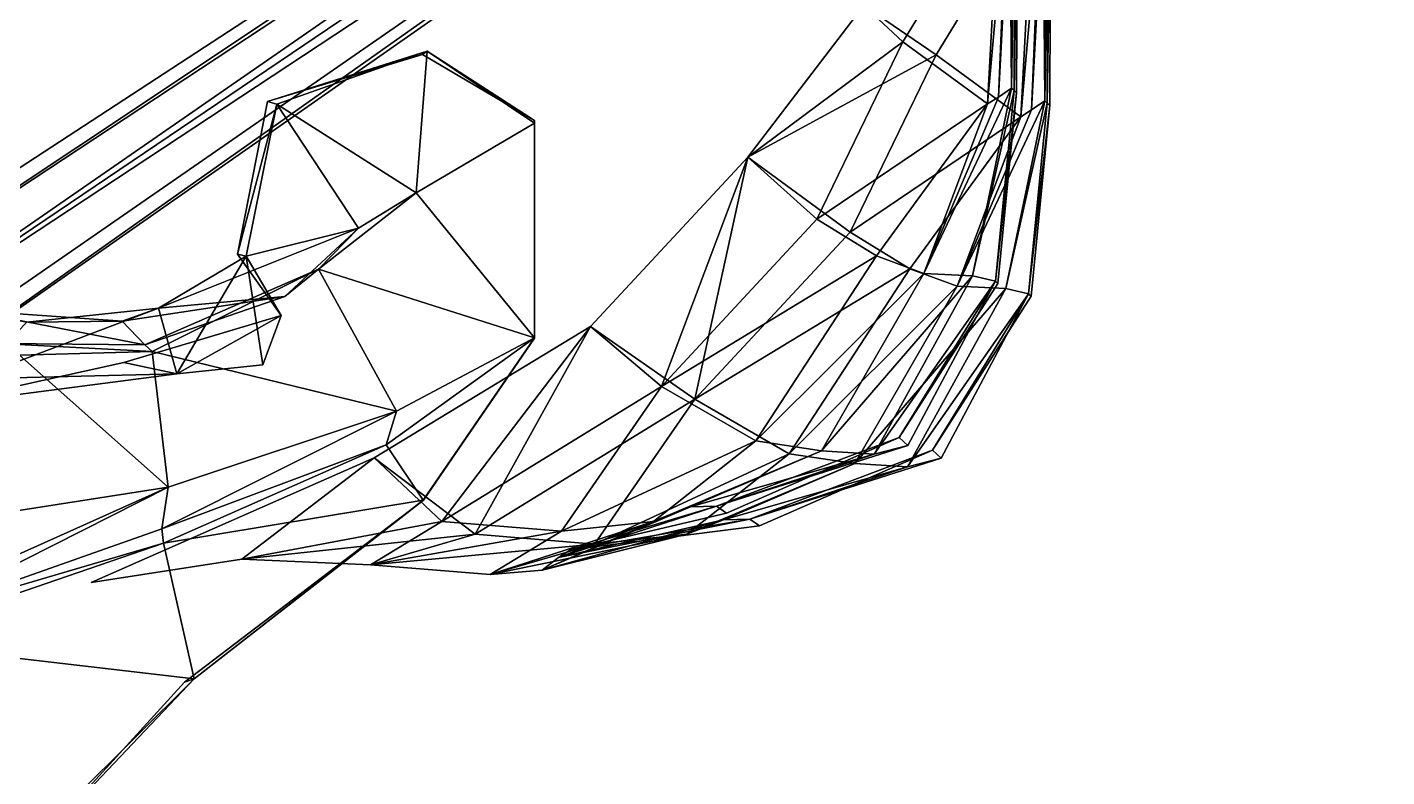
# Model space of a CAD drawing. Extents: x -936 to 1055, y -439 to 1376.
# Drawn here: x 627.7 to 1055.1, y -66.3 to 169.5 of the extents above; entities that cross this region are included whole.
import ezdxf

# ---------------------------------------------------------------- set-up
doc = ezdxf.new("R2010")
doc.units = 0
doc.layers.get('0').update_dxf_attribs({"linetype": 'CONTINUOUS'})

msp = doc.modelspace()

# ---------------------------------------------------------------- linework, layer by layer
at = {"color": 7}
for points in [[(506.75, 47.87, 0), (1043.81, 398.59, 0), (510.07, 42.95, 14.34), (506.75, 47.87, 0)], [(510.07, 42.95, -14.34), (1043.81, 398.59, 0), (506.75, 47.87, 0), (510.07, 42.95, -14.34)], [(1043.81, 398.59, 0), (1045.46, 396.14, 7.14), (510.07, 42.95, 14.34), (1043.81, 398.59, 0)], [(510.07, 42.95, -14.34), (1045.46, 396.14, -7.14), (1043.81, 398.59, 0), (510.07, 42.95, -14.34)], [(510.07, 42.95, 14.34), (1045.46, 396.14, 7.14), (518.11, 31.06, 20.29), (510.07, 42.95, 14.34)], [(518.11, 31.06, -20.29), (1045.46, 396.14, -7.14), (510.07, 42.95, -14.34), (518.11, 31.06, -20.29)], [(1045.46, 396.14, 7.14), (1049.46, 390.22, 10.1), (518.11, 31.06, 20.29), (1045.46, 396.14, 7.14)], [(518.11, 31.06, -20.29), (1049.46, 390.22, -10.1), (1045.46, 396.14, -7.14), (518.11, 31.06, -20.29)], [(1053.46, 384.31, -7.14), (1049.46, 390.22, -10.1), (518.11, 31.06, -20.29), (1053.46, 384.31, -7.14)], [(518.11, 31.06, 20.29), (1049.46, 390.22, 10.1), (1053.46, 384.31, 7.14), (518.11, 31.06, 20.29)], [(526.14, 19.18, -14.34), (1053.46, 384.31, -7.14), (518.11, 31.06, -20.29), (526.14, 19.18, -14.34)], [(518.11, 31.06, 20.29), (1053.46, 384.31, 7.14), (526.14, 19.18, 14.34), (518.11, 31.06, 20.29)], [(529.47, 14.26, 0), (1053.46, 384.31, -7.14), (526.14, 19.18, -14.34), (529.47, 14.26, 0)], [(526.14, 19.18, 14.34), (1053.46, 384.31, 7.14), (529.47, 14.26, 0), (526.14, 19.18, 14.34)], [(529.47, 14.26, 0), (1055.12, 381.86, 0), (1053.46, 384.31, -7.14), (529.47, 14.26, 0)], [(1053.46, 384.31, 7.14), (1055.12, 381.86, 0), (529.47, 14.26, 0), (1053.46, 384.31, 7.14)], [(933.34, 214.54, -247.74), (902.99, 164.83, -241.33), (890.72, 176.29, -288.55), (933.34, 214.54, -247.74)], [(890.72, 176.29, 288.55), (902.99, 164.83, 241.33), (933.34, 214.54, 247.74), (890.72, 176.29, 288.55)], [(933.34, 214.54, -247.74), (929.58, 145.35, -193.93), (902.99, 164.83, -241.33), (933.34, 214.54, -247.74)], [(902.99, 164.83, 241.33), (929.58, 145.35, 193.93), (933.34, 214.54, 247.74), (902.99, 164.83, 241.33)], [(935.85, 215.66, -199.51), (933.04, 147.48, -146.59), (929.58, 145.35, -193.93), (935.85, 215.66, -199.51)], [(929.58, 145.35, -193.93), (933.34, 214.54, -247.74), (935.85, 215.66, -199.51), (929.58, 145.35, -193.93)], [(929.58, 145.35, 193.93), (933.04, 147.48, 146.59), (935.85, 215.66, 199.51), (929.58, 145.35, 193.93)], [(935.85, 215.66, 199.51), (933.34, 214.54, 247.74), (929.58, 145.35, 193.93), (935.85, 215.66, 199.51)], [(933.04, 147.48, -146.59), (935.85, 215.66, -199.51), (936.64, 214.93, -149.63), (933.04, 147.48, -146.59)], [(936.64, 214.93, 149.63), (935.85, 215.66, 199.51), (933.04, 147.48, 146.59), (936.64, 214.93, 149.63)], [(936.64, 214.93, -149.63), (937.17, 150.34, -99.89), (933.04, 147.48, -146.59), (936.64, 214.93, -149.63)], [(933.04, 147.48, 146.59), (937.17, 150.34, 99.89), (936.64, 214.93, 149.63), (933.04, 147.48, 146.59)], [(936.64, 214.93, -149.63), (937.43, 214.2, -99.75), (937.17, 150.34, -99.89), (936.64, 214.93, -149.63)], [(937.17, 150.34, 99.89), (937.43, 214.2, 99.75), (936.64, 214.93, 149.63), (937.17, 150.34, 99.89)], [(937.43, 214.2, -99.75), (938.22, 213.46, -49.88), (937.17, 150.34, -99.89), (937.43, 214.2, -99.75)], [(937.17, 150.34, 99.89), (938.22, 213.46, 49.88), (937.43, 214.2, 99.75), (937.17, 150.34, 99.89)], [(890.72, 176.29, -288.55), (913.41, 160.81, -241.33), (943.76, 210.52, -247.74), (890.72, 176.29, -288.55)], [(943.76, 210.52, 247.74), (913.41, 160.81, 241.33), (890.72, 176.29, 288.55), (943.76, 210.52, 247.74)], [(913.41, 160.81, -241.33), (940.01, 141.32, -193.93), (943.76, 210.52, -247.74), (913.41, 160.81, -241.33)], [(943.76, 210.52, 247.74), (940.01, 141.32, 193.93), (913.41, 160.81, 241.33), (943.76, 210.52, 247.74)], [(938.22, 213.46, -49.88), (937.96, 149.61, -50.01), (937.17, 150.34, -99.89), (938.22, 213.46, -49.88)], [(937.17, 150.34, 99.89), (937.96, 149.61, 50.01), (938.22, 213.46, 49.88), (937.17, 150.34, 99.89)], [(938.22, 213.46, -49.88), (939.01, 212.73, 0), (937.96, 149.61, -50.01), (938.22, 213.46, -49.88)], [(937.96, 149.61, 50.01), (939.01, 212.73, 0), (938.22, 213.46, 49.88), (937.96, 149.61, 50.01)], [(939.01, 212.73, 0), (938.75, 148.87, 0), (937.96, 149.61, -50.01), (939.01, 212.73, 0)], [(937.96, 149.61, 50.01), (938.75, 148.87, 0), (939.01, 212.73, 0), (937.96, 149.61, 50.01)], [(940.01, 141.32, -193.93), (943.46, 143.46, -146.59), (946.28, 211.64, -199.51), (940.01, 141.32, -193.93)], [(946.28, 211.64, -199.51), (943.76, 210.52, -247.74), (940.01, 141.32, -193.93), (946.28, 211.64, -199.51)], [(946.28, 211.64, 199.51), (943.46, 143.46, 146.59), (940.01, 141.32, 193.93), (946.28, 211.64, 199.51)], [(940.01, 141.32, 193.93), (943.76, 210.52, 247.74), (946.28, 211.64, 199.51), (940.01, 141.32, 193.93)], [(947.07, 210.91, -149.63), (946.28, 211.64, -199.51), (943.46, 143.46, -146.59), (947.07, 210.91, -149.63)], [(943.46, 143.46, 146.59), (946.28, 211.64, 199.51), (947.07, 210.91, 149.63), (943.46, 143.46, 146.59)], [(943.46, 143.46, -146.59), (947.59, 146.32, -99.89), (947.07, 210.91, -149.63), (943.46, 143.46, -146.59)], [(947.07, 210.91, 149.63), (947.59, 146.32, 99.89), (943.46, 143.46, 146.59), (947.07, 210.91, 149.63)], [(947.59, 146.32, -99.89), (947.86, 210.17, -99.75), (947.07, 210.91, -149.63), (947.59, 146.32, -99.89)], [(947.07, 210.91, 149.63), (947.86, 210.17, 99.75), (947.59, 146.32, 99.89), (947.07, 210.91, 149.63)], [(947.59, 146.32, -99.89), (948.65, 209.44, -49.88), (947.86, 210.17, -99.75), (947.59, 146.32, -99.89)], [(947.86, 210.17, 99.75), (948.65, 209.44, 49.88), (947.59, 146.32, 99.89), (947.86, 210.17, 99.75)], [(947.59, 146.32, -99.89), (948.38, 145.58, -50.01), (948.65, 209.44, -49.88), (947.59, 146.32, -99.89)], [(948.65, 209.44, 49.88), (948.38, 145.58, 50.01), (947.59, 146.32, 99.89), (948.65, 209.44, 49.88)], [(948.38, 145.58, -50.01), (949.44, 208.7, 0), (948.65, 209.44, -49.88), (948.38, 145.58, -50.01)], [(948.65, 209.44, 49.88), (949.44, 208.7, 0), (948.38, 145.58, 50.01), (948.65, 209.44, 49.88)], [(948.38, 145.58, -50.01), (949.17, 144.85, 0), (949.44, 208.7, 0), (948.38, 145.58, -50.01)], [(949.44, 208.7, 0), (949.17, 144.85, 0), (948.38, 145.58, 50.01), (949.44, 208.7, 0)], [(854.28, 128.61, -281.02), (913.41, 160.81, -241.33), (890.72, 176.29, -288.55), (854.28, 128.61, -281.02)], [(890.72, 176.29, -288.55), (902.99, 164.83, -241.33), (854.28, 128.61, -281.02), (890.72, 176.29, -288.55)], [(890.72, 176.29, 288.55), (913.41, 160.81, 241.33), (854.28, 128.61, 281.02), (890.72, 176.29, 288.55)], [(854.28, 128.61, 281.02), (902.99, 164.83, 241.33), (890.72, 176.29, 288.55), (854.28, 128.61, 281.02)], [(902.99, 164.83, -241.33), (875.97, 109.07, -234.11), (854.28, 128.61, -281.02), (902.99, 164.83, -241.33)], [(854.28, 128.61, 281.02), (875.97, 109.07, 234.11), (902.99, 164.83, 241.33), (854.28, 128.61, 281.02)], [(902.99, 164.83, -241.33), (929.58, 145.35, -193.93), (875.97, 109.07, -234.11), (902.99, 164.83, -241.33)], [(875.97, 109.07, 234.11), (929.58, 145.35, 193.93), (902.99, 164.83, 241.33), (875.97, 109.07, 234.11)], [(753.42, 161.93, -31.1), (751.93, 160.93, 0), (703.27, 146.06, 0), (753.42, 161.93, -31.1)], [(753.42, 161.93, -31.1), (703.27, 146.06, 0), (706.14, 145.25, -39.63), (753.42, 161.93, -31.1)], [(703.27, 146.06, 0), (751.93, 160.93, 0), (753.42, 161.93, 31.1), (703.27, 146.06, 0)], [(706.14, 145.25, 39.63), (703.27, 146.06, 0), (753.42, 161.93, 31.1), (706.14, 145.25, 39.63)], [(753.42, 161.93, -31.1), (706.14, 145.25, -39.63), (749.93, 117.37, -43.79), (753.42, 161.93, -31.1)], [(749.93, 117.37, 43.79), (706.14, 145.25, 39.63), (753.42, 161.93, 31.1), (749.93, 117.37, 43.79)], [(787.15, 139.33, -31.1), (753.42, 161.93, -31.1), (749.93, 117.37, -43.79), (787.15, 139.33, -31.1)], [(749.93, 117.37, 43.79), (753.42, 161.93, 31.1), (787.15, 139.33, 31.1), (749.93, 117.37, 43.79)], [(787.13, 140.15, 0), (751.93, 160.93, 0), (753.42, 161.93, -31.1), (787.13, 140.15, 0)], [(753.42, 161.93, 31.1), (751.93, 160.93, 0), (787.13, 140.15, 0), (753.42, 161.93, 31.1)], [(787.15, 139.33, -31.1), (787.13, 140.15, 0), (753.42, 161.93, -31.1), (787.15, 139.33, -31.1)], [(753.42, 161.93, 31.1), (787.13, 140.15, 0), (787.15, 139.33, 31.1), (753.42, 161.93, 31.1)], [(854.28, 128.61, -281.02), (886.4, 105.04, -234.11), (913.41, 160.81, -241.33), (854.28, 128.61, -281.02)], [(913.41, 160.81, 241.33), (886.4, 105.04, 234.11), (854.28, 128.61, 281.02), (913.41, 160.81, 241.33)], [(886.4, 105.04, -234.11), (940.01, 141.32, -193.93), (913.41, 160.81, -241.33), (886.4, 105.04, -234.11)], [(913.41, 160.81, 241.33), (940.01, 141.32, 193.93), (886.4, 105.04, 234.11), (913.41, 160.81, 241.33)], [(937.17, 150.34, -99.89), (924.91, 91.3, -97.63), (909.61, 92.05, -141.11), (937.17, 150.34, -99.89)], [(933.04, 147.48, -146.59), (937.17, 150.34, -99.89), (909.61, 92.05, -141.11), (933.04, 147.48, -146.59)], [(909.61, 92.05, 141.11), (924.91, 91.3, 97.63), (937.17, 150.34, 99.89), (909.61, 92.05, 141.11)], [(909.61, 92.05, 141.11), (937.17, 150.34, 99.89), (933.04, 147.48, 146.59), (909.61, 92.05, 141.11)], [(937.17, 150.34, -99.89), (937.96, 149.61, -50.01), (924.91, 91.3, -97.63), (937.17, 150.34, -99.89)], [(924.91, 91.3, 97.63), (937.96, 149.61, 50.01), (937.17, 150.34, 99.89), (924.91, 91.3, 97.63)], [(937.96, 149.61, -50.01), (932.09, 89.63, -50.12), (924.91, 91.3, -97.63), (937.96, 149.61, -50.01)], [(924.91, 91.3, 97.63), (932.09, 89.63, 50.12), (937.96, 149.61, 50.01), (924.91, 91.3, 97.63)], [(937.96, 149.61, -50.01), (938.75, 148.87, 0), (932.09, 89.63, -50.12), (937.96, 149.61, -50.01)], [(932.09, 89.63, 50.12), (938.75, 148.87, 0), (937.96, 149.61, 50.01), (932.09, 89.63, 50.12)], [(706.14, 145.25, -39.63), (703.27, 146.06, 0), (693.77, 98.12, 0), (706.14, 145.25, -39.63)], [(693.77, 98.12, 0), (703.27, 146.06, 0), (706.14, 145.25, 39.63), (693.77, 98.12, 0)], [(929.58, 145.35, -193.93), (894.7, 97.53, -187.02), (875.97, 109.07, -234.11), (929.58, 145.35, -193.93)], [(875.97, 109.07, 234.11), (894.7, 97.53, 187.02), (929.58, 145.35, 193.93), (875.97, 109.07, 234.11)], [(929.58, 145.35, -193.93), (909.61, 92.05, -141.11), (894.7, 97.53, -187.02), (929.58, 145.35, -193.93)], [(894.7, 97.53, 187.02), (909.61, 92.05, 141.11), (929.58, 145.35, 193.93), (894.7, 97.53, 187.02)], [(909.61, 92.05, -141.11), (929.58, 145.35, -193.93), (933.04, 147.48, -146.59), (909.61, 92.05, -141.11)], [(933.04, 147.48, 146.59), (929.58, 145.35, 193.93), (909.61, 92.05, 141.11), (933.04, 147.48, 146.59)], [(920.04, 88.03, -141.11), (935.34, 87.28, -97.63), (947.59, 146.32, -99.89), (920.04, 88.03, -141.11)], [(920.04, 88.03, -141.11), (947.59, 146.32, -99.89), (943.46, 143.46, -146.59), (920.04, 88.03, -141.11)], [(947.59, 146.32, 99.89), (935.34, 87.28, 97.63), (920.04, 88.03, 141.11), (947.59, 146.32, 99.89)], [(943.46, 143.46, 146.59), (947.59, 146.32, 99.89), (920.04, 88.03, 141.11), (943.46, 143.46, 146.59)], [(938.75, 148.87, 0), (932.88, 88.9, 0), (932.09, 89.63, -50.12), (938.75, 148.87, 0)], [(932.09, 89.63, 50.12), (932.88, 88.9, 0), (938.75, 148.87, 0), (932.09, 89.63, 50.12)], [(935.34, 87.28, -97.63), (948.38, 145.58, -50.01), (947.59, 146.32, -99.89), (935.34, 87.28, -97.63)], [(947.59, 146.32, 99.89), (948.38, 145.58, 50.01), (935.34, 87.28, 97.63), (947.59, 146.32, 99.89)], [(935.34, 87.28, -97.63), (942.52, 85.61, -50.12), (948.38, 145.58, -50.01), (935.34, 87.28, -97.63)], [(948.38, 145.58, 50.01), (942.52, 85.61, 50.12), (935.34, 87.28, 97.63), (948.38, 145.58, 50.01)], [(942.52, 85.61, -50.12), (949.17, 144.85, 0), (948.38, 145.58, -50.01), (942.52, 85.61, -50.12)], [(948.38, 145.58, 50.01), (949.17, 144.85, 0), (942.52, 85.61, 50.12), (948.38, 145.58, 50.01)], [(706.14, 145.25, -39.63), (693.77, 98.12, 0), (696.55, 97.42, -39.63), (706.14, 145.25, -39.63)], [(696.55, 97.42, 39.63), (693.77, 98.12, 0), (706.14, 145.25, 39.63), (696.55, 97.42, 39.63)], [(731.83, 106.28, -78.95), (706.14, 145.25, -39.63), (696.55, 97.42, -39.63), (731.83, 106.28, -78.95)], [(696.55, 97.42, 39.63), (706.14, 145.25, 39.63), (731.83, 106.28, 78.95), (696.55, 97.42, 39.63)], [(706.14, 145.25, -39.63), (731.83, 106.28, -78.95), (749.93, 117.37, -43.79), (706.14, 145.25, -39.63)], [(749.93, 117.37, 43.79), (731.83, 106.28, 78.95), (706.14, 145.25, 39.63), (749.93, 117.37, 43.79)], [(886.4, 105.04, -234.11), (905.13, 93.51, -187.02), (940.01, 141.32, -193.93), (886.4, 105.04, -234.11)], [(940.01, 141.32, 193.93), (905.13, 93.51, 187.02), (886.4, 105.04, 234.11), (940.01, 141.32, 193.93)], [(905.13, 93.51, -187.02), (920.04, 88.03, -141.11), (940.01, 141.32, -193.93), (905.13, 93.51, -187.02)], [(940.01, 141.32, 193.93), (920.04, 88.03, 141.11), (905.13, 93.51, 187.02), (940.01, 141.32, 193.93)], [(943.46, 143.46, -146.59), (940.01, 141.32, -193.93), (920.04, 88.03, -141.11), (943.46, 143.46, -146.59)], [(920.04, 88.03, 141.11), (940.01, 141.32, 193.93), (943.46, 143.46, 146.59), (920.04, 88.03, 141.11)], [(942.52, 85.61, -50.12), (943.31, 84.87, 0), (949.17, 144.85, 0), (942.52, 85.61, -50.12)], [(949.17, 144.85, 0), (943.31, 84.87, 0), (942.52, 85.61, 50.12), (949.17, 144.85, 0)], [(787.19, 71.82, -31.1), (787.15, 139.33, -31.1), (749.93, 117.37, -43.79), (787.19, 71.82, -31.1)], [(749.93, 117.37, 43.79), (787.15, 139.33, 31.1), (787.19, 71.82, 31.1), (749.93, 117.37, 43.79)], [(787.12, 71.69, 0), (787.13, 140.15, 0), (787.15, 139.33, -31.1), (787.12, 71.69, 0)], [(787.15, 139.33, 31.1), (787.13, 140.15, 0), (787.12, 71.69, 0), (787.15, 139.33, 31.1)], [(787.19, 71.82, -31.1), (787.12, 71.69, 0), (787.15, 139.33, -31.1), (787.19, 71.82, -31.1)], [(787.15, 139.33, 31.1), (787.12, 71.69, 0), (787.19, 71.82, 31.1), (787.15, 139.33, 31.1)], [(804.79, 75.33, -270.57), (837.56, 52.45, -224.27), (854.28, 128.61, -281.02), (804.79, 75.33, -270.57)], [(854.28, 128.61, -281.02), (827.13, 56.47, -224.27), (804.79, 75.33, -270.57), (854.28, 128.61, -281.02)], [(854.28, 128.61, 281.02), (837.56, 52.45, 224.27), (804.79, 75.33, 270.57), (854.28, 128.61, 281.02)], [(804.79, 75.33, 270.57), (827.13, 56.47, 224.27), (854.28, 128.61, 281.02), (804.79, 75.33, 270.57)], [(854.28, 128.61, -281.02), (875.97, 109.07, -234.11), (827.13, 56.47, -224.27), (854.28, 128.61, -281.02)], [(827.13, 56.47, 224.27), (875.97, 109.07, 234.11), (854.28, 128.61, 281.02), (827.13, 56.47, 224.27)], [(837.56, 52.45, -224.27), (886.4, 105.04, -234.11), (854.28, 128.61, -281.02), (837.56, 52.45, -224.27)], [(854.28, 128.61, 281.02), (886.4, 105.04, 234.11), (837.56, 52.45, 224.27), (854.28, 128.61, 281.02)], [(787.19, 71.82, -31.1), (749.93, 117.37, -43.79), (719.24, 93.38, -117.52), (787.19, 71.82, -31.1)], [(749.93, 117.37, -43.79), (731.83, 106.28, -78.95), (719.24, 93.38, -117.52), (749.93, 117.37, -43.79)], [(719.24, 93.38, 117.52), (749.93, 117.37, 43.79), (787.19, 71.82, 31.1), (719.24, 93.38, 117.52)], [(719.24, 93.38, 117.52), (731.83, 106.28, 78.95), (749.93, 117.37, 43.79), (719.24, 93.38, 117.52)], [(875.97, 109.07, -234.11), (894.7, 97.53, -187.02), (827.13, 56.47, -224.27), (875.97, 109.07, -234.11)], [(827.13, 56.47, 224.27), (894.7, 97.53, 187.02), (875.97, 109.07, 234.11), (827.13, 56.47, 224.27)], [(731.83, 106.28, -78.95), (696.55, 97.42, -39.63), (668.99, 81.08, -84.05), (731.83, 106.28, -78.95)], [(708.64, 84.81, -113.12), (731.83, 106.28, -78.95), (668.99, 81.08, -84.05), (708.64, 84.81, -113.12)], [(668.99, 81.08, 84.05), (696.55, 97.42, 39.63), (731.83, 106.28, 78.95), (668.99, 81.08, 84.05)], [(668.99, 81.08, 84.05), (731.83, 106.28, 78.95), (708.64, 84.81, 113.12), (668.99, 81.08, 84.05)], [(731.83, 106.28, -78.95), (708.64, 84.81, -113.12), (719.24, 93.38, -117.52), (731.83, 106.28, -78.95)], [(719.24, 93.38, 117.52), (708.64, 84.81, 113.12), (731.83, 106.28, 78.95), (719.24, 93.38, 117.52)], [(837.56, 52.45, -224.27), (905.13, 93.51, -187.02), (886.4, 105.04, -234.11), (837.56, 52.45, -224.27)], [(886.4, 105.04, 234.11), (905.13, 93.51, 187.02), (837.56, 52.45, 224.27), (886.4, 105.04, 234.11)], [(674.75, 60.44, -39.06), (668.99, 81.08, -84.05), (696.55, 97.42, -39.63), (674.75, 60.44, -39.06)], [(696.55, 97.42, 39.63), (668.99, 81.08, 84.05), (674.75, 60.44, 39.06), (696.55, 97.42, 39.63)], [(674.75, 60.44, -39.06), (696.55, 97.42, -39.63), (701.75, 63.26, 0), (674.75, 60.44, -39.06)], [(701.75, 63.26, 0), (696.55, 97.42, 39.63), (674.75, 60.44, 39.06), (701.75, 63.26, 0)], [(707.5, 78.82, 0), (696.55, 97.42, -39.63), (693.77, 98.12, 0), (707.5, 78.82, 0)], [(693.77, 98.12, 0), (696.55, 97.42, 39.63), (707.5, 78.82, 0), (693.77, 98.12, 0)], [(707.5, 78.82, 0), (701.75, 63.26, 0), (696.55, 97.42, -39.63), (707.5, 78.82, 0)], [(696.55, 97.42, 39.63), (701.75, 63.26, 0), (707.5, 78.82, 0), (696.55, 97.42, 39.63)], [(894.7, 97.53, -187.02), (856.77, 39.36, -179.34), (827.13, 56.47, -224.27), (894.7, 97.53, -187.02)], [(827.13, 56.47, 224.27), (856.77, 39.36, 179.34), (894.7, 97.53, 187.02), (827.13, 56.47, 224.27)], [(894.7, 97.53, -187.02), (909.61, 92.05, -141.11), (856.77, 39.36, -179.34), (894.7, 97.53, -187.02)], [(856.77, 39.36, 179.34), (909.61, 92.05, 141.11), (894.7, 97.53, 187.02), (856.77, 39.36, 179.34)], [(666.92, 67.54, -187.33), (719.24, 93.38, -117.52), (664.68, 69.6, -175.02), (666.92, 67.54, -187.33)], [(708.64, 84.81, -113.12), (664.68, 69.6, -175.02), (719.24, 93.38, -117.52), (708.64, 84.81, -113.12)], [(664.68, 69.6, 175.02), (719.24, 93.38, 117.52), (666.92, 67.54, 187.33), (664.68, 69.6, 175.02)], [(719.24, 93.38, 117.52), (664.68, 69.6, 175.02), (708.64, 84.81, 113.12), (719.24, 93.38, 117.52)], [(743.83, 48.76, -134.15), (719.24, 93.38, -117.52), (666.92, 67.54, -187.33), (743.83, 48.76, -134.15)], [(666.92, 67.54, 187.33), (719.24, 93.38, 117.52), (743.83, 48.76, 134.15), (666.92, 67.54, 187.33)], [(787.19, 71.82, -31.1), (719.24, 93.38, -117.52), (743.83, 48.76, -134.15), (787.19, 71.82, -31.1)], [(743.83, 48.76, 134.15), (719.24, 93.38, 117.52), (787.19, 71.82, 31.1), (743.83, 48.76, 134.15)], [(837.56, 52.45, -224.27), (867.2, 35.33, -179.34), (905.13, 93.51, -187.02), (837.56, 52.45, -224.27)], [(905.13, 93.51, 187.02), (867.2, 35.33, 179.34), (837.56, 52.45, 224.27), (905.13, 93.51, 187.02)], [(909.61, 92.05, -141.11), (877.44, 36.29, -137.12), (856.77, 39.36, -179.34), (909.61, 92.05, -141.11)], [(856.77, 39.36, 179.34), (877.44, 36.29, 137.12), (909.61, 92.05, 141.11), (856.77, 39.36, 179.34)], [(867.2, 35.33, -179.34), (920.04, 88.03, -141.11), (905.13, 93.51, -187.02), (867.2, 35.33, -179.34)], [(905.13, 93.51, 187.02), (920.04, 88.03, 141.11), (867.2, 35.33, 179.34), (905.13, 93.51, 187.02)], [(909.61, 92.05, -141.11), (924.91, 91.3, -97.63), (877.44, 36.29, -137.12), (909.61, 92.05, -141.11)], [(877.44, 36.29, 137.12), (924.91, 91.3, 97.63), (909.61, 92.05, 141.11), (877.44, 36.29, 137.12)], [(924.91, 91.3, -97.63), (893.99, 35.19, -94.02), (877.44, 36.29, -137.12), (924.91, 91.3, -97.63)], [(877.44, 36.29, 137.12), (893.99, 35.19, 94.02), (924.91, 91.3, 97.63), (877.44, 36.29, 137.12)], [(924.91, 91.3, -97.63), (932.09, 89.63, -50.12), (893.99, 35.19, -94.02), (924.91, 91.3, -97.63)], [(893.99, 35.19, 94.02), (932.09, 89.63, 50.12), (924.91, 91.3, 97.63), (893.99, 35.19, 94.02)], [(867.2, 35.33, -179.34), (887.86, 32.26, -137.12), (920.04, 88.03, -141.11), (867.2, 35.33, -179.34)], [(920.04, 88.03, 141.11), (887.86, 32.26, 137.12), (867.2, 35.33, 179.34), (920.04, 88.03, 141.11)], [(887.86, 32.26, -137.12), (935.34, 87.28, -97.63), (920.04, 88.03, -141.11), (887.86, 32.26, -137.12)], [(920.04, 88.03, 141.11), (935.34, 87.28, 97.63), (887.86, 32.26, 137.12), (920.04, 88.03, 141.11)], [(887.86, 32.26, -137.12), (904.42, 31.17, -94.02), (935.34, 87.28, -97.63), (887.86, 32.26, -137.12)], [(935.34, 87.28, 97.63), (904.42, 31.17, 94.02), (887.86, 32.26, 137.12), (935.34, 87.28, 97.63)], [(932.09, 89.63, -50.12), (904.57, 37.96, -50.12), (893.99, 35.19, -94.02), (932.09, 89.63, -50.12)], [(893.99, 35.19, 94.02), (904.57, 37.96, 50.12), (932.09, 89.63, 50.12), (893.99, 35.19, 94.02)], [(932.09, 89.63, -50.12), (932.88, 88.9, 0), (901.85, 40.49, 0), (932.09, 89.63, -50.12)], [(932.09, 89.63, -50.12), (901.85, 40.49, 0), (904.57, 37.96, -50.12), (932.09, 89.63, -50.12)], [(901.85, 40.49, 0), (932.88, 88.9, 0), (932.09, 89.63, 50.12), (901.85, 40.49, 0)], [(904.57, 37.96, 50.12), (901.85, 40.49, 0), (932.09, 89.63, 50.12), (904.57, 37.96, 50.12)], [(904.42, 31.17, -94.02), (942.52, 85.61, -50.12), (935.34, 87.28, -97.63), (904.42, 31.17, -94.02)], [(935.34, 87.28, 97.63), (942.52, 85.61, 50.12), (904.42, 31.17, 94.02), (935.34, 87.28, 97.63)], [(904.42, 31.17, -94.02), (915, 33.94, -50.12), (942.52, 85.61, -50.12), (904.42, 31.17, -94.02)], [(942.52, 85.61, 50.12), (915, 33.94, 50.12), (904.42, 31.17, 94.02), (942.52, 85.61, 50.12)], [(912.28, 36.46, 0), (943.31, 84.87, 0), (942.52, 85.61, -50.12), (912.28, 36.46, 0)], [(915, 33.94, -50.12), (912.28, 36.46, 0), (942.52, 85.61, -50.12), (915, 33.94, -50.12)], [(942.52, 85.61, 50.12), (943.31, 84.87, 0), (912.28, 36.46, 0), (942.52, 85.61, 50.12)], [(942.52, 85.61, 50.12), (912.28, 36.46, 0), (915, 33.94, 50.12), (942.52, 85.61, 50.12)], [(657.54, 77, -162.38), (708.64, 84.81, -113.12), (668.99, 81.08, -84.05), (657.54, 77, -162.38)], [(708.64, 84.81, -113.12), (657.54, 77, -162.38), (664.68, 69.6, -175.02), (708.64, 84.81, -113.12)], [(668.99, 81.08, 84.05), (708.64, 84.81, 113.12), (657.54, 77, 162.38), (668.99, 81.08, 84.05)], [(664.68, 69.6, 175.02), (657.54, 77, 162.38), (708.64, 84.81, 113.12), (664.68, 69.6, 175.02)], [(608.52, 80.49, -197.72), (657.54, 77, -162.38), (627.57, 76.7, -129.38), (608.52, 80.49, -197.72)], [(608.52, 80.49, -197.72), (618.99, 70.02, -216.5), (664.68, 69.6, -175.02), (608.52, 80.49, -197.72)], [(657.54, 77, -162.38), (608.52, 80.49, -197.72), (664.68, 69.6, -175.02), (657.54, 77, -162.38)], [(627.57, 76.7, 129.38), (657.54, 77, 162.38), (608.52, 80.49, 197.72), (627.57, 76.7, 129.38)], [(664.68, 69.6, 175.02), (618.99, 70.02, 216.5), (608.52, 80.49, 197.72), (664.68, 69.6, 175.02)], [(664.68, 69.6, 175.02), (608.52, 80.49, 197.72), (657.54, 77, 162.38), (664.68, 69.6, 175.02)], [(668.99, 81.08, -84.05), (674.75, 60.44, -39.06), (610.25, 58.94, -112.77), (668.99, 81.08, -84.05)], [(668.99, 81.08, -84.05), (610.25, 58.94, -112.77), (627.57, 76.7, -129.38), (668.99, 81.08, -84.05)], [(610.25, 58.94, 112.77), (674.75, 60.44, 39.06), (668.99, 81.08, 84.05), (610.25, 58.94, 112.77)], [(627.57, 76.7, 129.38), (610.25, 58.94, 112.77), (668.99, 81.08, 84.05), (627.57, 76.7, 129.38)], [(627.57, 76.7, -129.38), (657.54, 77, -162.38), (668.99, 81.08, -84.05), (627.57, 76.7, -129.38)], [(668.99, 81.08, 84.05), (657.54, 77, 162.38), (627.57, 76.7, 129.38), (668.99, 81.08, 84.05)], [(674.75, 60.44, 39.06), (658.11, 64.06, 0), (707.5, 78.82, 0), (674.75, 60.44, 39.06)], [(707.5, 78.82, 0), (658.11, 64.06, 0), (674.75, 60.44, -39.06), (707.5, 78.82, 0)], [(701.75, 63.26, 0), (707.5, 78.82, 0), (674.75, 60.44, -39.06), (701.75, 63.26, 0)], [(674.75, 60.44, 39.06), (707.5, 78.82, 0), (701.75, 63.26, 0), (674.75, 60.44, 39.06)], [(736.74, 34, -256.22), (768.48, 10.01, -213.79), (804.79, 75.33, -270.57), (736.74, 34, -256.22)], [(804.79, 75.33, -270.57), (758.05, 14.04, -213.79), (736.74, 34, -256.22), (804.79, 75.33, -270.57)], [(804.79, 75.33, 270.57), (768.48, 10.01, 213.79), (736.74, 34, 256.22), (804.79, 75.33, 270.57)], [(736.74, 34, 256.22), (758.05, 14.04, 213.79), (804.79, 75.33, 270.57), (736.74, 34, 256.22)], [(804.79, 75.33, -270.57), (827.13, 56.47, -224.27), (758.05, 14.04, -213.79), (804.79, 75.33, -270.57)], [(758.05, 14.04, 213.79), (827.13, 56.47, 224.27), (804.79, 75.33, 270.57), (758.05, 14.04, 213.79)], [(768.48, 10.01, -213.79), (837.56, 52.45, -224.27), (804.79, 75.33, -270.57), (768.48, 10.01, -213.79)], [(804.79, 75.33, 270.57), (837.56, 52.45, 224.27), (768.48, 10.01, 213.79), (804.79, 75.33, 270.57)], [(618.99, 70.02, -216.5), (625.27, 66.31, -230.54), (666.92, 67.54, -187.33), (618.99, 70.02, -216.5)], [(618.99, 70.02, -216.5), (666.92, 67.54, -187.33), (664.68, 69.6, -175.02), (618.99, 70.02, -216.5)], [(666.92, 67.54, 187.33), (625.27, 66.31, 230.54), (618.99, 70.02, 216.5), (666.92, 67.54, 187.33)], [(664.68, 69.6, 175.02), (666.92, 67.54, 187.33), (618.99, 70.02, 216.5), (664.68, 69.6, 175.02)], [(752.13, 20.78, -31.1), (787.19, 71.82, -31.1), (740.54, 38.17, -46.45), (752.13, 20.78, -31.1)], [(740.54, 38.17, -46.45), (787.19, 71.82, -31.1), (743.83, 48.76, -134.15), (740.54, 38.17, -46.45)], [(740.54, 38.17, 46.45), (787.19, 71.82, 31.1), (752.13, 20.78, 31.1), (740.54, 38.17, 46.45)], [(743.83, 48.76, 134.15), (787.19, 71.82, 31.1), (740.54, 38.17, 46.45), (743.83, 48.76, 134.15)], [(752.13, 20.78, -31.1), (787.12, 71.69, 0), (787.19, 71.82, -31.1), (752.13, 20.78, -31.1)], [(787.19, 71.82, 31.1), (787.12, 71.69, 0), (752.13, 20.78, 31.1), (787.19, 71.82, 31.1)], [(752.13, 20.78, -31.1), (752.31, 20.73, 0), (787.12, 71.69, 0), (752.13, 20.78, -31.1)], [(787.12, 71.69, 0), (752.31, 20.73, 0), (752.13, 20.78, 31.1), (787.12, 71.69, 0)], [(672, 24.85, -177.37), (625.27, 66.31, -230.54), (612.16, 15.49, -233.64), (672, 24.85, -177.37)], [(612.16, 15.49, 233.64), (625.27, 66.31, 230.54), (672, 24.85, 177.37), (612.16, 15.49, 233.64)], [(672, 24.85, -177.37), (666.92, 67.54, -187.33), (625.27, 66.31, -230.54), (672, 24.85, -177.37)], [(625.27, 66.31, 230.54), (666.92, 67.54, 187.33), (672, 24.85, 177.37), (625.27, 66.31, 230.54)], [(743.83, 48.76, -134.15), (666.92, 67.54, -187.33), (672, 24.85, -177.37), (743.83, 48.76, -134.15)], [(672, 24.85, 177.37), (666.92, 67.54, 187.33), (743.83, 48.76, 134.15), (672, 24.85, 177.37)], [(674.75, 60.44, -39.06), (658.11, 64.06, 0), (595, 50.09, 0), (674.75, 60.44, -39.06)], [(595, 50.09, 0), (658.11, 64.06, 0), (674.75, 60.44, 39.06), (595, 50.09, 0)], [(674.75, 60.44, -39.06), (595, 50.09, 0), (610.25, 58.94, -112.77), (674.75, 60.44, -39.06)], [(610.25, 58.94, 112.77), (595, 50.09, 0), (674.75, 60.44, 39.06), (610.25, 58.94, 112.77)], [(827.13, 56.47, -224.27), (795.63, 10.94, -174.17), (758.05, 14.04, -213.79), (827.13, 56.47, -224.27)], [(758.05, 14.04, 213.79), (795.63, 10.94, 174.17), (827.13, 56.47, 224.27), (758.05, 14.04, 213.79)], [(827.13, 56.47, -224.27), (856.77, 39.36, -179.34), (795.63, 10.94, -174.17), (827.13, 56.47, -224.27)], [(795.63, 10.94, 174.17), (856.77, 39.36, 179.34), (827.13, 56.47, 224.27), (795.63, 10.94, 174.17)], [(768.48, 10.01, -213.79), (806.06, 6.91, -174.17), (837.56, 52.45, -224.27), (768.48, 10.01, -213.79)], [(837.56, 52.45, 224.27), (806.06, 6.91, 174.17), (768.48, 10.01, 213.79), (837.56, 52.45, 224.27)], [(806.06, 6.91, -174.17), (867.2, 35.33, -179.34), (837.56, 52.45, -224.27), (806.06, 6.91, -174.17)], [(837.56, 52.45, 224.27), (867.2, 35.33, 179.34), (806.06, 6.91, 174.17), (837.56, 52.45, 224.27)], [(670.02, 11.77, -127.07), (740.54, 38.17, -46.45), (743.83, 48.76, -134.15), (670.02, 11.77, -127.07)], [(743.83, 48.76, -134.15), (672, 24.85, -177.37), (670.02, 11.77, -127.07), (743.83, 48.76, -134.15)], [(743.83, 48.76, 134.15), (740.54, 38.17, 46.45), (670.02, 11.77, 127.07), (743.83, 48.76, 134.15)], [(670.02, 11.77, 127.07), (672, 24.85, 177.37), (743.83, 48.76, 134.15), (670.02, 11.77, 127.07)], [(856.77, 39.36, -179.34), (824.6, 14.08, -132.66), (795.63, 10.94, -174.17), (856.77, 39.36, -179.34)], [(795.63, 10.94, 174.17), (824.6, 14.08, 132.66), (856.77, 39.36, 179.34), (795.63, 10.94, 174.17)], [(856.77, 39.36, -179.34), (877.44, 36.29, -137.12), (824.6, 14.08, -132.66), (856.77, 39.36, -179.34)], [(824.6, 14.08, 132.66), (877.44, 36.29, 137.12), (856.77, 39.36, 179.34), (824.6, 14.08, 132.66)], [(901.85, 40.49, 0), (847.51, 16.65, 0), (844.43, 18.83, -46.68), (901.85, 40.49, 0)], [(904.57, 37.96, -50.12), (901.85, 40.49, 0), (844.43, 18.83, -46.68), (904.57, 37.96, -50.12)], [(844.43, 18.83, 46.68), (847.51, 16.65, 0), (901.85, 40.49, 0), (844.43, 18.83, 46.68)], [(844.43, 18.83, 46.68), (901.85, 40.49, 0), (904.57, 37.96, 50.12), (844.43, 18.83, 46.68)], [(670.02, 11.77, -127.07), (670.54, 7.23, -47.17), (740.54, 38.17, -46.45), (670.02, 11.77, -127.07)], [(740.54, 38.17, 46.45), (670.54, 7.23, 47.17), (670.02, 11.77, 127.07), (740.54, 38.17, 46.45)], [(670.54, 7.23, -47.17), (752.13, 20.78, -31.1), (740.54, 38.17, -46.45), (670.54, 7.23, -47.17)], [(740.54, 38.17, 46.45), (752.13, 20.78, 31.1), (670.54, 7.23, 47.17), (740.54, 38.17, 46.45)], [(806.06, 6.91, -174.17), (835.03, 10.05, -132.66), (867.2, 35.33, -179.34), (806.06, 6.91, -174.17)], [(867.2, 35.33, 179.34), (835.03, 10.05, 132.66), (806.06, 6.91, 174.17), (867.2, 35.33, 179.34)], [(877.44, 36.29, -137.12), (836.21, 18.6, -90.05), (824.6, 14.08, -132.66), (877.44, 36.29, -137.12)], [(824.6, 14.08, 132.66), (836.21, 18.6, 90.05), (877.44, 36.29, 137.12), (824.6, 14.08, 132.66)], [(835.03, 10.05, -132.66), (887.86, 32.26, -137.12), (867.2, 35.33, -179.34), (835.03, 10.05, -132.66)], [(867.2, 35.33, 179.34), (887.86, 32.26, 137.12), (835.03, 10.05, 132.66), (867.2, 35.33, 179.34)], [(877.44, 36.29, -137.12), (893.99, 35.19, -94.02), (836.21, 18.6, -90.05), (877.44, 36.29, -137.12)], [(836.21, 18.6, 90.05), (893.99, 35.19, 94.02), (877.44, 36.29, 137.12), (836.21, 18.6, 90.05)], [(893.99, 35.19, -94.02), (844.43, 18.83, -46.68), (836.21, 18.6, -90.05), (893.99, 35.19, -94.02)], [(836.21, 18.6, 90.05), (844.43, 18.83, 46.68), (893.99, 35.19, 94.02), (836.21, 18.6, 90.05)], [(893.99, 35.19, -94.02), (904.57, 37.96, -50.12), (844.43, 18.83, -46.68), (893.99, 35.19, -94.02)], [(844.43, 18.83, 46.68), (904.57, 37.96, 50.12), (893.99, 35.19, 94.02), (844.43, 18.83, 46.68)], [(854.85, 14.8, -46.68), (857.94, 12.63, 0), (912.28, 36.46, 0), (854.85, 14.8, -46.68)], [(854.85, 14.8, -46.68), (912.28, 36.46, 0), (915, 33.94, -50.12), (854.85, 14.8, -46.68)], [(912.28, 36.46, 0), (857.94, 12.63, 0), (854.85, 14.8, 46.68), (912.28, 36.46, 0)], [(915, 33.94, 50.12), (912.28, 36.46, 0), (854.85, 14.8, 46.68), (915, 33.94, 50.12)], [(647.81, -5.17, -227.11), (695.14, 2.23, -206.46), (736.74, 34, -256.22), (647.81, -5.17, -227.11)], [(736.74, 34, -256.22), (695.14, 2.23, -206.46), (647.81, -5.17, -227.11), (736.74, 34, -256.22)], [(736.74, 34, 256.22), (695.14, 2.23, 206.46), (647.81, -5.17, 227.11), (736.74, 34, 256.22)], [(647.81, -5.17, 227.11), (695.14, 2.23, 206.46), (736.74, 34, 256.22), (647.81, -5.17, 227.11)], [(695.14, 2.23, -206.46), (768.48, 10.01, -213.79), (736.74, 34, -256.22), (695.14, 2.23, -206.46)], [(736.74, 34, -256.22), (758.05, 14.04, -213.79), (695.14, 2.23, -206.46), (736.74, 34, -256.22)], [(736.74, 34, 256.22), (768.48, 10.01, 213.79), (695.14, 2.23, 206.46), (736.74, 34, 256.22)], [(695.14, 2.23, 206.46), (758.05, 14.04, 213.79), (736.74, 34, 256.22), (695.14, 2.23, 206.46)], [(835.03, 10.05, -132.66), (846.63, 14.58, -90.05), (887.86, 32.26, -137.12), (835.03, 10.05, -132.66)], [(887.86, 32.26, 137.12), (846.63, 14.58, 90.05), (835.03, 10.05, 132.66), (887.86, 32.26, 137.12)], [(846.63, 14.58, -90.05), (904.42, 31.17, -94.02), (887.86, 32.26, -137.12), (846.63, 14.58, -90.05)], [(887.86, 32.26, 137.12), (904.42, 31.17, 94.02), (846.63, 14.58, 90.05), (887.86, 32.26, 137.12)], [(846.63, 14.58, -90.05), (854.85, 14.8, -46.68), (904.42, 31.17, -94.02), (846.63, 14.58, -90.05)], [(904.42, 31.17, 94.02), (854.85, 14.8, 46.68), (846.63, 14.58, 90.05), (904.42, 31.17, 94.02)], [(854.85, 14.8, -46.68), (915, 33.94, -50.12), (904.42, 31.17, -94.02), (854.85, 14.8, -46.68)], [(904.42, 31.17, 94.02), (915, 33.94, 50.12), (854.85, 14.8, 46.68), (904.42, 31.17, 94.02)], [(672, 24.85, -177.37), (583.65, -14.83, -156.45), (590.69, -16.27, -130.64), (672, 24.85, -177.37)], [(583.65, -14.83, -156.45), (672, 24.85, -177.37), (612.16, 15.49, -233.64), (583.65, -14.83, -156.45)], [(590.69, -16.27, 130.64), (583.65, -14.83, 156.45), (672, 24.85, 177.37), (590.69, -16.27, 130.64)], [(612.16, 15.49, 233.64), (672, 24.85, 177.37), (583.65, -14.83, 156.45), (612.16, 15.49, 233.64)], [(670.02, 11.77, -127.07), (672, 24.85, -177.37), (590.69, -16.27, -130.64), (670.02, 11.77, -127.07)], [(590.69, -16.27, 130.64), (672, 24.85, 177.37), (670.02, 11.77, 127.07), (590.69, -16.27, 130.64)], [(670.54, 7.23, -47.17), (680.16, -35.47, -31.1), (752.13, 20.78, -31.1), (670.54, 7.23, -47.17)], [(752.13, 20.78, 31.1), (680.16, -35.47, 31.1), (670.54, 7.23, 47.17), (752.13, 20.78, 31.1)], [(680.16, -35.47, -31.1), (677.16, -36.48, 0), (752.31, 20.73, 0), (680.16, -35.47, -31.1)], [(752.31, 20.73, 0), (677.16, -36.48, 0), (680.16, -35.47, 31.1), (752.31, 20.73, 0)], [(680.16, -35.47, -31.1), (752.31, 20.73, 0), (752.13, 20.78, -31.1), (680.16, -35.47, -31.1)], [(752.13, 20.78, 31.1), (752.31, 20.73, 0), (680.16, -35.47, 31.1), (752.13, 20.78, 31.1)], [(824.6, 14.08, -132.66), (836.21, 18.6, -90.05), (789.55, -1.26, -86.06), (824.6, 14.08, -132.66)], [(836.21, 18.6, -90.05), (794.68, 2.68, -43.08), (789.55, -1.26, -86.06), (836.21, 18.6, -90.05)], [(789.55, -1.26, 86.06), (836.21, 18.6, 90.05), (824.6, 14.08, 132.66), (789.55, -1.26, 86.06)], [(789.55, -1.26, 86.06), (794.68, 2.68, 43.08), (836.21, 18.6, 90.05), (789.55, -1.26, 86.06)], [(836.21, 18.6, -90.05), (844.43, 18.83, -46.68), (794.68, 2.68, -43.08), (836.21, 18.6, -90.05)], [(844.43, 18.83, -46.68), (798.45, 5.15, 0.54), (794.68, 2.68, -43.08), (844.43, 18.83, -46.68)], [(794.68, 2.68, 43.08), (844.43, 18.83, 46.68), (836.21, 18.6, 90.05), (794.68, 2.68, 43.08)], [(794.68, 2.68, 43.08), (798.45, 5.15, 0.54), (844.43, 18.83, 46.68), (794.68, 2.68, 43.08)], [(844.43, 18.83, -46.68), (847.51, 16.65, 0), (798.45, 5.15, 0.54), (844.43, 18.83, -46.68)], [(798.45, 5.15, 0.54), (847.51, 16.65, 0), (844.43, 18.83, 46.68), (798.45, 5.15, 0.54)], [(758.05, 14.04, -213.79), (735.59, 0.39, -168.69), (695.14, 2.23, -206.46), (758.05, 14.04, -213.79)], [(695.14, 2.23, 206.46), (735.59, 0.39, 168.69), (758.05, 14.04, 213.79), (695.14, 2.23, 206.46)], [(758.05, 14.04, -213.79), (795.63, 10.94, -174.17), (735.59, 0.39, -168.69), (758.05, 14.04, -213.79)], [(735.59, 0.39, 168.69), (795.63, 10.94, 174.17), (758.05, 14.04, 213.79), (735.59, 0.39, 168.69)], [(795.63, 10.94, -174.17), (824.6, 14.08, -132.66), (773.25, -2.62, -128.1), (795.63, 10.94, -174.17)], [(824.6, 14.08, -132.66), (789.55, -1.26, -86.06), (773.25, -2.62, -128.1), (824.6, 14.08, -132.66)], [(773.25, -2.62, 128.1), (824.6, 14.08, 132.66), (795.63, 10.94, 174.17), (773.25, -2.62, 128.1)], [(773.25, -2.62, 128.1), (789.55, -1.26, 86.06), (824.6, 14.08, 132.66), (773.25, -2.62, 128.1)], [(789.55, -1.26, -86.06), (846.63, 14.58, -90.05), (835.03, 10.05, -132.66), (789.55, -1.26, -86.06)], [(789.55, -1.26, -86.06), (794.68, 2.68, -43.08), (846.63, 14.58, -90.05), (789.55, -1.26, -86.06)], [(835.03, 10.05, 132.66), (846.63, 14.58, 90.05), (789.55, -1.26, 86.06), (835.03, 10.05, 132.66)], [(846.63, 14.58, 90.05), (794.68, 2.68, 43.08), (789.55, -1.26, 86.06), (846.63, 14.58, 90.05)], [(794.68, 2.68, -43.08), (854.85, 14.8, -46.68), (846.63, 14.58, -90.05), (794.68, 2.68, -43.08)], [(794.68, 2.68, -43.08), (798.45, 5.15, 0.54), (854.85, 14.8, -46.68), (794.68, 2.68, -43.08)], [(846.63, 14.58, 90.05), (854.85, 14.8, 46.68), (794.68, 2.68, 43.08), (846.63, 14.58, 90.05)], [(854.85, 14.8, 46.68), (798.45, 5.15, 0.54), (794.68, 2.68, 43.08), (854.85, 14.8, 46.68)], [(798.45, 5.15, 0.54), (857.94, 12.63, 0), (854.85, 14.8, -46.68), (798.45, 5.15, 0.54)], [(854.85, 14.8, 46.68), (857.94, 12.63, 0), (798.45, 5.15, 0.54), (854.85, 14.8, 46.68)], [(590.69, -16.27, -130.64), (670.54, 7.23, -47.17), (670.02, 11.77, -127.07), (590.69, -16.27, -130.64)], [(670.02, 11.77, 127.07), (670.54, 7.23, 47.17), (590.69, -16.27, 130.64), (670.02, 11.77, 127.07)], [(695.14, 2.23, -206.46), (735.59, 0.39, -168.69), (768.48, 10.01, -213.79), (695.14, 2.23, -206.46)], [(768.48, 10.01, 213.79), (735.59, 0.39, 168.69), (695.14, 2.23, 206.46), (768.48, 10.01, 213.79)], [(795.63, 10.94, -174.17), (773.25, -2.62, -128.1), (735.59, 0.39, -168.69), (795.63, 10.94, -174.17)], [(735.59, 0.39, 168.69), (773.25, -2.62, 128.1), (795.63, 10.94, 174.17), (735.59, 0.39, 168.69)], [(735.59, 0.39, -168.69), (806.06, 6.91, -174.17), (768.48, 10.01, -213.79), (735.59, 0.39, -168.69)], [(768.48, 10.01, 213.79), (806.06, 6.91, 174.17), (735.59, 0.39, 168.69), (768.48, 10.01, 213.79)], [(773.25, -2.62, -128.1), (835.03, 10.05, -132.66), (806.06, 6.91, -174.17), (773.25, -2.62, -128.1)], [(773.25, -2.62, -128.1), (789.55, -1.26, -86.06), (835.03, 10.05, -132.66), (773.25, -2.62, -128.1)], [(806.06, 6.91, 174.17), (835.03, 10.05, 132.66), (773.25, -2.62, 128.1), (806.06, 6.91, 174.17)], [(835.03, 10.05, 132.66), (789.55, -1.26, 86.06), (773.25, -2.62, 128.1), (835.03, 10.05, 132.66)], [(580.19, -23.86, -43.95), (680.16, -35.47, -31.1), (670.54, 7.23, -47.17), (580.19, -23.86, -43.95)], [(590.69, -16.27, -130.64), (580.19, -23.86, -43.95), (670.54, 7.23, -47.17), (590.69, -16.27, -130.64)], [(670.54, 7.23, 47.17), (680.16, -35.47, 31.1), (580.19, -23.86, 43.95), (670.54, 7.23, 47.17)], [(670.54, 7.23, 47.17), (580.19, -23.86, 43.95), (590.69, -16.27, 130.64), (670.54, 7.23, 47.17)], [(735.59, 0.39, -168.69), (773.25, -2.62, -128.1), (806.06, 6.91, -174.17), (735.59, 0.39, -168.69)], [(806.06, 6.91, 174.17), (773.25, -2.62, 128.1), (735.59, 0.39, 168.69), (806.06, 6.91, 174.17)], [(580.19, -23.86, -43.95), (623.27, -92.05, -31.1), (680.16, -35.47, -31.1), (580.19, -23.86, -43.95)], [(680.16, -35.47, 31.1), (623.27, -92.05, 31.1), (580.19, -23.86, 43.95), (680.16, -35.47, 31.1)], [(623.27, -92.05, -31.1), (627.8, -90.67, 0), (680.16, -35.47, -31.1), (623.27, -92.05, -31.1)], [(680.16, -35.47, 31.1), (627.8, -90.67, 0), (623.27, -92.05, 31.1), (680.16, -35.47, 31.1)], [(627.8, -90.67, 0), (677.16, -36.48, 0), (680.16, -35.47, -31.1), (627.8, -90.67, 0)], [(680.16, -35.47, 31.1), (677.16, -36.48, 0), (627.8, -90.67, 0), (680.16, -35.47, 31.1)]]:
    msp.add_polyline3d(points, dxfattribs=at)

doc.saveas('drawing.dxf')
